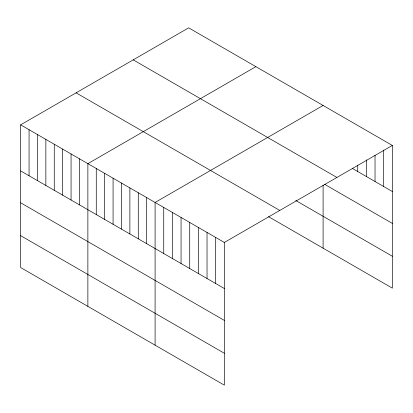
<?xml version="1.0" encoding="UTF-8"?>
<svg xmlns="http://www.w3.org/2000/svg" width="413" height="413" viewBox="0 0 413 413"><rect width="100%" height="100%" fill="white"/><g stroke="black" fill="none" stroke-linecap="round" stroke-linejoin="round"><path stroke-width="0.62" d="M20.65 124.845L224.342 242.446L224.342 385.153L20.65 267.552L20.65 124.845L188.658 27.847L392.35 145.448L392.35 288.155L268.481 216.639M255.874 66.658L87.871 163.656L87.871 306.358M323.095 105.465L155.087 202.463L155.087 345.165M224.342 242.446L392.35 145.448M352.31 168.396L392.35 191.513M133.213 59.859L336.91 177.461M324.716 184.358L392.35 223.407M295.785 200.511L392.35 256.261M76.09 92.837L279.787 210.439M20.65 170.91L224.342 288.511M20.65 202.798L224.342 320.4M20.65 235.658L224.342 353.26M383.692 150.048L383.692 186.516M375.035 155.288L375.035 181.519M366.377 159.888L366.377 176.521M357.72 165.123L357.72 171.519M323.095 185.318L323.095 248.172M215.689 237.449L215.689 283.514M207.032 232.452L207.032 278.517M198.374 227.455L198.374 273.514M189.717 222.457L189.717 268.517M181.059 217.455L181.059 263.52M172.402 212.458L172.402 258.523M163.744 207.46L163.744 253.525M146.687 197.61L146.687 243.675M138.283 192.763L138.283 238.822M129.883 187.91L129.883 233.975M121.479 183.057L121.479 229.122M113.074 178.209L113.074 224.269M104.675 173.357L104.675 219.422M96.27 168.504L96.27 214.569M79.466 158.804L79.466 204.869M71.062 153.951L71.062 200.016M62.662 149.103L62.662 195.163M54.258 144.251L54.258 190.316M45.858 139.398L45.858 185.463M37.454 134.55L37.454 180.61M29.055 129.697L29.055 175.762"/></g></svg>
